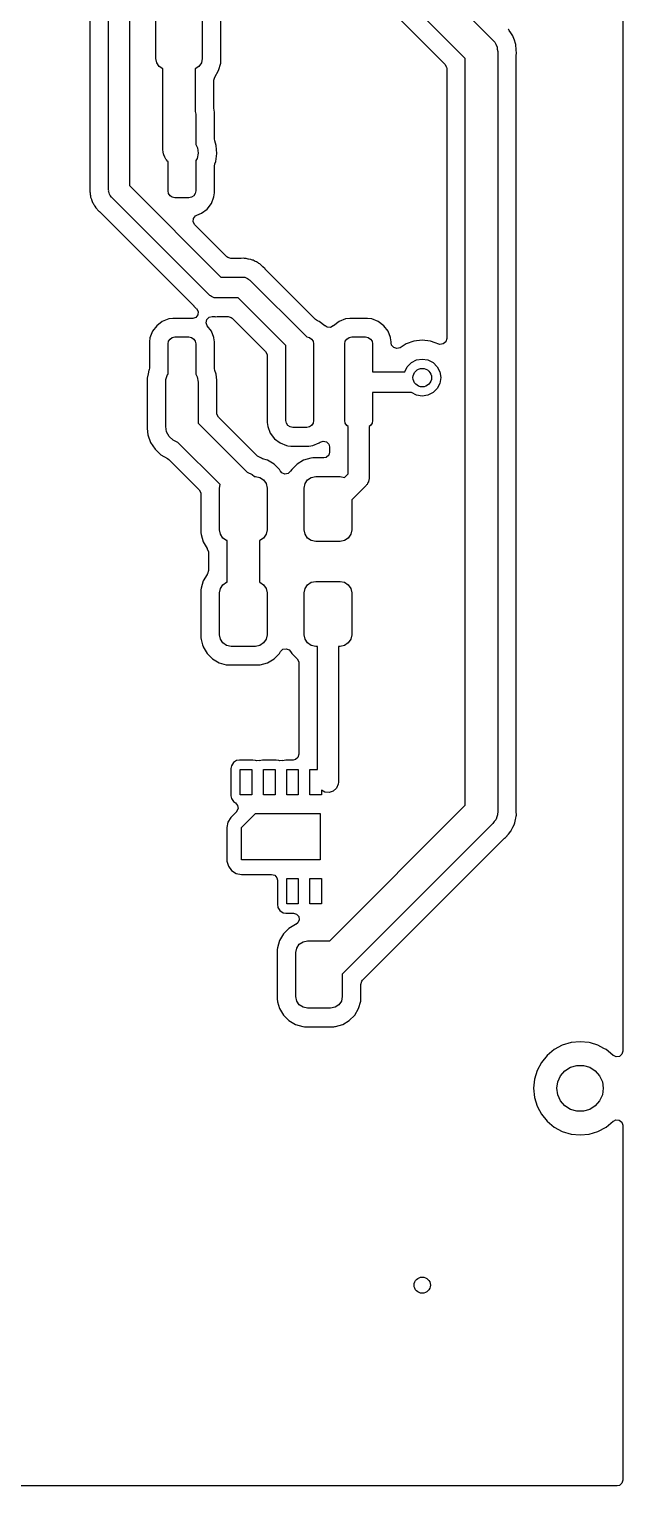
# Model space of a CAD drawing. Extents: x 0.23 to 2.97, y 0.23 to 2.17.
# Drawn here: x 2.466 to 2.97, y 0.23 to 1.466 of the extents above; entities that cross this region are included whole.
import ezdxf

# ---------------------------------------------------------------- set-up
doc = ezdxf.new("R2010")
doc.units = 0
doc.header["$MEASUREMENT"] = 0
doc.layers.add('BLACK', color=7, linetype='CONTINUOUS')

msp = doc.modelspace()

# ---------------------------------------------------------------- linework, layer by layer
at = {"layer": 'BLACK', "linetype": 'CONTINUOUS'}
for p, q in [((2.9703, 2.16533), (2.9703, 0.598656)), ((2.53371, 1.32924), (2.53371, 1.81176)), ((2.55143, 1.81543), (2.55143, 1.33291)), ((2.51794, 1.80318), (2.51794, 1.33251)), ((2.70409, 1.61229), (2.86002, 1.45636)), ((2.8365, 1.44091), (2.68863, 1.58877)), ((2.68356, 1.57155), (2.81928, 1.43583)), ((2.57391, 1.44086), (2.57391, 1.47826)), ((2.61328, 1.47826), (2.61328, 1.44086)), ((2.62905, 1.43827), (2.62905, 1.48085)), ((2.87325, 1.46551), (2.87306, 1.46574)), ((2.87343, 1.46529), (2.87325, 1.46552)), ((2.87325, 1.46552), (2.87325, 1.46551)), ((2.87361, 1.46507), (2.87343, 1.46529)), ((2.87343, 1.46529), (2.87343, 1.46529)), ((2.87389, 1.46462), (2.87361, 1.46507)), ((2.87361, 1.46507), (2.87361, 1.46507)), ((2.8752, 1.46249), (2.87389, 1.46462)), ((2.87686, 1.45997), (2.8752, 1.46249)), ((2.87699, 1.45971), (2.87686, 1.45997)), ((2.87712, 1.45945), (2.87699, 1.45971)), ((2.87699, 1.45971), (2.87699, 1.45971)), ((2.87724, 1.45919), (2.87711, 1.45945)), ((2.87711, 1.45945), (2.87712, 1.45945)), ((2.87819, 1.45632), (2.87724, 1.45919)), ((2.87724, 1.45919), (2.87724, 1.45919)), ((2.86002, 1.45636), (2.86094, 1.45527)), ((2.86094, 1.45527), (2.86115, 1.45508)), ((2.86115, 1.45508), (2.86123, 1.45493)), ((2.86123, 1.45493), (2.86149, 1.45462)), ((2.86149, 1.45462), (2.86236, 1.45284)), ((2.86236, 1.45284), (2.86331, 1.45109)), ((2.86331, 1.45109), (2.86336, 1.4508)), ((2.86336, 1.4508), (2.86348, 1.45055)), ((2.86348, 1.45055), (2.86373, 1.44857)), ((2.86373, 1.44857), (2.86406, 1.44661)), ((2.86406, 1.44661), (2.86406, 0.801433)), ((2.87922, 1.45347), (2.87819, 1.45632)), ((2.87929, 1.45319), (2.87922, 1.45347)), ((2.87922, 1.45347), (2.87922, 1.45347)), ((2.87922, 1.45347), (2.87922, 1.45347)), ((2.87935, 1.45291), (2.87929, 1.45319)), ((2.87929, 1.45319), (2.87929, 1.45319)), ((2.87941, 1.45263), (2.87935, 1.45291)), ((2.87935, 1.45291), (2.87935, 1.45291)), ((2.87952, 1.45136), (2.87941, 1.45263)), ((2.87941, 1.45263), (2.87941, 1.45263)), ((2.87941, 1.45263), (2.87941, 1.45263)), ((2.87967, 1.44962), (2.87952, 1.45136)), ((2.87982, 1.44834), (2.87967, 1.44962)), ((2.87982, 1.44801), (2.87982, 1.44834)), ((2.87983, 1.4478), (2.87982, 1.44801)), ((2.87986, 1.44747), (2.87983, 1.4478)), ((2.88001, 1.44575), (2.87986, 1.44747)), ((2.57466, 1.43709), (2.57391, 1.44086)), ((2.5768, 1.4339), (2.57466, 1.43709)), ((2.57982, 1.43188), (2.5768, 1.4339)), ((2.6104, 1.4339), (2.60738, 1.43188)), ((2.61253, 1.43709), (2.6104, 1.4339)), ((2.61328, 1.44086), (2.61253, 1.43709)), ((2.62713, 1.43061), (2.62894, 1.43682)), ((2.62894, 1.43682), (2.62904, 1.43808)), ((2.62904, 1.43808), (2.62905, 1.43827)), ((2.81928, 1.43583), (2.82062, 1.43338)), ((2.8365, 0.807141), (2.8365, 1.44091)), ((2.87982, 1.4441), (2.87988, 1.44482)), ((2.87982, 0.801863), (2.87982, 1.4441)), ((2.87988, 1.44482), (2.87993, 1.44518)), ((2.87993, 1.44518), (2.88001, 1.44575)), ((2.57982, 1.3634), (2.57982, 1.43188)), ((2.60738, 1.43188), (2.60738, 1.39566)), ((2.62315, 1.42251), (2.62384, 1.42503)), ((2.62315, 1.39893), (2.62315, 1.42251)), ((2.62384, 1.42504), (2.62713, 1.43061)), ((2.62384, 1.42503), (2.62384, 1.42504)), ((2.62384, 1.42504), (2.62384, 1.42504)), ((2.82062, 1.43338), (2.82073, 1.43232)), ((2.82073, 1.43232), (2.82073, 1.20311)), ((2.62316, 1.39864), (2.62315, 1.39893)), ((2.62358, 1.39518), (2.62316, 1.39864)), ((2.60738, 1.39566), (2.60781, 1.39348)), ((2.60781, 1.39348), (2.60781, 1.36779)), ((2.62358, 1.37251), (2.62358, 1.39518)), ((2.62358, 1.39518), (2.62358, 1.39518)), ((2.62383, 1.37095), (2.62358, 1.37251)), ((2.58015, 1.36144), (2.57982, 1.3634)), ((2.58039, 1.35947), (2.58015, 1.36144)), ((2.60781, 1.36779), (2.60921, 1.36493)), ((2.60977, 1.36043), (2.60884, 1.35599)), ((2.60921, 1.36493), (2.60977, 1.36043)), ((2.62513, 1.36702), (2.62383, 1.37095)), ((2.62473, 1.3533), (2.62574, 1.36013)), ((2.62574, 1.36013), (2.62513, 1.36702)), ((2.62513, 1.36702), (2.62513, 1.36702)), ((2.62513, 1.36702), (2.62513, 1.36702)), ((2.58052, 1.35921), (2.58039, 1.35947)), ((2.58057, 1.35893), (2.58052, 1.35921)), ((2.58151, 1.35718), (2.58057, 1.35893)), ((2.58238, 1.35539), (2.58151, 1.35718)), ((2.58264, 1.35509), (2.58238, 1.35539)), ((2.58272, 1.35494), (2.58264, 1.35509)), ((2.58293, 1.35474), (2.58272, 1.35494)), ((2.58385, 1.35366), (2.58293, 1.35474)), ((2.58419, 1.35332), (2.58385, 1.35366)), ((2.58419, 1.32852), (2.58419, 1.35332)), ((2.60884, 1.35599), (2.60781, 1.35427)), ((2.60781, 1.35427), (2.60781, 1.32852)), ((2.62358, 1.34944), (2.62393, 1.35127)), ((2.62358, 1.32682), (2.62358, 1.34944)), ((2.62393, 1.35127), (2.62473, 1.3533)), ((2.51788, 1.33189), (2.51786, 1.33158)), ((2.51786, 1.33158), (2.51794, 1.32885)), ((2.51794, 1.33251), (2.51787, 1.33189)), ((2.51787, 1.33189), (2.51788, 1.33189)), ((2.51794, 1.32885), (2.51794, 1.32769)), ((2.51794, 1.32769), (2.51797, 1.32742)), ((2.51797, 1.32742), (2.51799, 1.32719)), ((2.51799, 1.32719), (2.51805, 1.32536)), ((2.51805, 1.32536), (2.51805, 1.32536)), ((2.51805, 1.32536), (2.51827, 1.32461)), ((2.51827, 1.32461), (2.51843, 1.32384)), ((2.51843, 1.32384), (2.51852, 1.32307)), ((2.51852, 1.32307), (2.51853, 1.32307)), ((2.51853, 1.32307), (2.5192, 1.32136)), ((2.53385, 1.32855), (2.53371, 1.32924)), ((2.53382, 1.32785), (2.53385, 1.32855)), ((2.53423, 1.32677), (2.53382, 1.32785)), ((2.53447, 1.32564), (2.53423, 1.32677)), ((2.53489, 1.32507), (2.53447, 1.32564)), ((2.53514, 1.32442), (2.53489, 1.32507)), ((2.5363, 1.32298), (2.53514, 1.32442)), ((2.61909, 1.24019), (2.5363, 1.32298)), ((2.55143, 1.33291), (2.62902, 1.25531)), ((2.58464, 1.32626), (2.58419, 1.32852)), ((2.58592, 1.32434), (2.58464, 1.32626)), ((2.58783, 1.32306), (2.58592, 1.32434)), ((2.59009, 1.32261), (2.58783, 1.32306)), ((2.60191, 1.32261), (2.59009, 1.32261)), ((2.60417, 1.32306), (2.60191, 1.32261)), ((2.60608, 1.32434), (2.60417, 1.32306)), ((2.60736, 1.32626), (2.60608, 1.32434)), ((2.60781, 1.32852), (2.60736, 1.32626)), ((2.62097, 1.3178), (2.62316, 1.32334)), ((2.62316, 1.32334), (2.62358, 1.32682)), ((2.5192, 1.32136), (2.51928, 1.32114)), ((2.51928, 1.32114), (2.51979, 1.31938)), ((2.51979, 1.31938), (2.51979, 1.31938)), ((2.51979, 1.31938), (2.52019, 1.31871)), ((2.52019, 1.31871), (2.52053, 1.31801)), ((2.52053, 1.31801), (2.52082, 1.31728)), ((2.52082, 1.31728), (2.52082, 1.31728)), ((2.52082, 1.31728), (2.52082, 1.31728)), ((2.52082, 1.31728), (2.52138, 1.31651)), ((2.52138, 1.31651), (2.52189, 1.3158)), ((2.52189, 1.3158), (2.52202, 1.3156)), ((2.52202, 1.3156), (2.52295, 1.31403)), ((2.52295, 1.31403), (2.52351, 1.31347)), ((2.52351, 1.31347), (2.52401, 1.31288)), ((2.52401, 1.31288), (2.52447, 1.31225)), ((2.52447, 1.31225), (2.52588, 1.31108)), ((2.52588, 1.31108), (2.52606, 1.31092)), ((2.52606, 1.31092), (2.58618, 1.2508)), ((2.61263, 1.30945), (2.61737, 1.31305)), ((2.61737, 1.31305), (2.62097, 1.3178)), ((2.60556, 1.30219), (2.60576, 1.30498)), ((2.6069, 1.29973), (2.60556, 1.30219)), ((2.60576, 1.30498), (2.60743, 1.30721)), ((2.6341, 1.27254), (2.6069, 1.29973)), ((2.60743, 1.30721), (2.60859, 1.30786)), ((2.60859, 1.30786), (2.61263, 1.30945)), ((2.63492, 1.27187), (2.6341, 1.27254)), ((2.63761, 1.27108), (2.63492, 1.27187)), ((2.64615, 1.27108), (2.63761, 1.27108)), ((2.64639, 1.27109), (2.64615, 1.27108)), ((2.64821, 1.27127), (2.64639, 1.27109)), ((2.64899, 1.27114), (2.64821, 1.27127)), ((2.64821, 1.27127), (2.64821, 1.27127)), ((2.64976, 1.27108), (2.64899, 1.27114)), ((2.65054, 1.27108), (2.64976, 1.27108)), ((2.65232, 1.27063), (2.65054, 1.27108)), ((2.65054, 1.27108), (2.65054, 1.27108)), ((2.65255, 1.27058), (2.65232, 1.27063)), ((2.65436, 1.27029), (2.65255, 1.27058)), ((2.65508, 1.26998), (2.65436, 1.27029)), ((2.65436, 1.27029), (2.65436, 1.27029)), ((2.65581, 1.26973), (2.65508, 1.26998)), ((2.65657, 1.26954), (2.65581, 1.26973)), ((2.65818, 1.26865), (2.65657, 1.26954)), ((2.65657, 1.26954), (2.65657, 1.26954)), ((2.65839, 1.26855), (2.65818, 1.26865)), ((2.65919, 1.2682), (2.65839, 1.26855)), ((2.66007, 1.26782), (2.65919, 1.2682)), ((2.66069, 1.26734), (2.66007, 1.26782)), ((2.66007, 1.26782), (2.66007, 1.26782)), ((2.66134, 1.26692), (2.66069, 1.26734)), ((2.66202, 1.26654), (2.66134, 1.26692)), ((2.66336, 1.26528), (2.66202, 1.26654)), ((2.66202, 1.26654), (2.66202, 1.26654)), ((2.66354, 1.26513), (2.66336, 1.26528)), ((2.66375, 1.26497), (2.66354, 1.26513)), ((2.66457, 1.26414), (2.66375, 1.26497)), ((2.66375, 1.26497), (2.66375, 1.26497)), ((2.66656, 1.26228), (2.66457, 1.26414)), ((2.66676, 1.26204), (2.66656, 1.26228)), ((2.66677, 1.26205), (2.66676, 1.26204)), ((2.66716, 1.26156), (2.66677, 1.26205)), ((2.70929, 1.21943), (2.66716, 1.26156)), ((2.58618, 1.2508), (2.60563, 1.23135)), ((2.62902, 1.25531), (2.64743, 1.25531)), ((2.64743, 1.25531), (2.64927, 1.25512)), ((2.64927, 1.25512), (2.64992, 1.25484)), ((2.64992, 1.25484), (2.65061, 1.25473)), ((2.65061, 1.25473), (2.65158, 1.25409)), ((2.65158, 1.25409), (2.65264, 1.25362)), ((2.65264, 1.25362), (2.65311, 1.2531)), ((2.65311, 1.2531), (2.6537, 1.25272)), ((2.6537, 1.25272), (2.70192, 1.2045)), ((2.61967, 1.23981), (2.61909, 1.24019)), ((2.62014, 1.23929), (2.61967, 1.23981)), ((2.6212, 1.23882), (2.62014, 1.23929)), ((2.62218, 1.23819), (2.6212, 1.23882)), ((2.62287, 1.23808), (2.62218, 1.23819)), ((2.62351, 1.23779), (2.62287, 1.23808)), ((2.62535, 1.2376), (2.62351, 1.23779)), ((2.64376, 1.2376), (2.62535, 1.2376)), ((2.68419, 1.19717), (2.64376, 1.2376)), ((2.60563, 1.23135), (2.60602, 1.23087)), ((2.60602, 1.23087), (2.60603, 1.23088)), ((2.60603, 1.23088), (2.60622, 1.23063)), ((2.60622, 1.23063), (2.60821, 1.22877)), ((2.60821, 1.22877), (2.60835, 1.22863)), ((2.60835, 1.22863), (2.60969, 1.22617)), ((2.60969, 1.22617), (2.60949, 1.22338)), ((2.57463, 1.21407), (2.57103, 1.20932)), ((2.57937, 1.21767), (2.57463, 1.21407)), ((2.58491, 1.21985), (2.57937, 1.21767)), ((2.57937, 1.21767), (2.57937, 1.21767)), ((2.5884, 1.22027), (2.58491, 1.21985)), ((2.6036, 1.22027), (2.5884, 1.22027)), ((2.5884, 1.22027), (2.5884, 1.22027)), ((2.60426, 1.22019), (2.6036, 1.22027)), ((2.6036, 1.22027), (2.6036, 1.22027)), ((2.6052, 1.22017), (2.60426, 1.22019)), ((2.60782, 1.22115), (2.6052, 1.22017)), ((2.60949, 1.22338), (2.60782, 1.22115)), ((2.61648, 1.21655), (2.61706, 1.21928)), ((2.61747, 1.21394), (2.61648, 1.21655)), ((2.61706, 1.21928), (2.61902, 1.22127)), ((2.62097, 1.20932), (2.61747, 1.21394)), ((2.61902, 1.22127), (2.62175, 1.22188)), ((2.62175, 1.22188), (2.62205, 1.22185)), ((2.62205, 1.22185), (2.62224, 1.22183)), ((2.62224, 1.22183), (2.62224, 1.22183)), ((2.62224, 1.22183), (2.62302, 1.22183)), ((2.62302, 1.22183), (2.6238, 1.22177)), ((2.6238, 1.22177), (2.62457, 1.22165)), ((2.62457, 1.22165), (2.62589, 1.22177)), ((2.62589, 1.22177), (2.6264, 1.22182)), ((2.6264, 1.22182), (2.62663, 1.22183)), ((2.62663, 1.22183), (2.63518, 1.22183)), ((2.63518, 1.22183), (2.63786, 1.22104)), ((2.63786, 1.22104), (2.63869, 1.22038)), ((2.63869, 1.22038), (2.66697, 1.1921)), ((2.71098, 1.21832), (2.70929, 1.21943)), ((2.71263, 1.21767), (2.71098, 1.21832)), ((2.71737, 1.21407), (2.71263, 1.21767)), ((2.71263, 1.21767), (2.71263, 1.21767)), ((2.71749, 1.21395), (2.71737, 1.21407)), ((2.71927, 1.21281), (2.71749, 1.21395)), ((2.72205, 1.21261), (2.71927, 1.21281)), ((2.72435, 1.21387), (2.72205, 1.21261)), ((2.72437, 1.21388), (2.72435, 1.21386)), ((2.72435, 1.21386), (2.72435, 1.21387)), ((2.72451, 1.21395), (2.72437, 1.21388)), ((2.72463, 1.21407), (2.72451, 1.21395)), ((2.72937, 1.21767), (2.72463, 1.21407)), ((2.73491, 1.21985), (2.72937, 1.21767)), ((2.72937, 1.21767), (2.72937, 1.21767)), ((2.7384, 1.22027), (2.73491, 1.21985)), ((2.7536, 1.22027), (2.7384, 1.22027)), ((2.7384, 1.22027), (2.7384, 1.22027)), ((2.75709, 1.21985), (2.7536, 1.22027)), ((2.7536, 1.22027), (2.7536, 1.22027)), ((2.76263, 1.21767), (2.75709, 1.21985)), ((2.75709, 1.21985), (2.75709, 1.21985)), ((2.76737, 1.21407), (2.76263, 1.21767)), ((2.76263, 1.21767), (2.76263, 1.21767)), ((2.77097, 1.20932), (2.76737, 1.21407)), ((2.56884, 1.20378), (2.56842, 1.2003)), ((2.56842, 1.2003), (2.56842, 1.1782)), ((2.57103, 1.20932), (2.56884, 1.20378)), ((2.57103, 1.20932), (2.57103, 1.20932)), ((2.58419, 1.1986), (2.58464, 1.20086)), ((2.58464, 1.20086), (2.58592, 1.20277)), ((2.58592, 1.20277), (2.58783, 1.20405)), ((2.58783, 1.20405), (2.59009, 1.2045)), ((2.59009, 1.2045), (2.60191, 1.2045)), ((2.60191, 1.2045), (2.60417, 1.20405)), ((2.60417, 1.20405), (2.60608, 1.20277)), ((2.60608, 1.20277), (2.60736, 1.20086)), ((2.60736, 1.20086), (2.60781, 1.1986)), ((2.62309, 1.20396), (2.62097, 1.20932)), ((2.62097, 1.20932), (2.62097, 1.20932)), ((2.62316, 1.20378), (2.62309, 1.20396)), ((2.62358, 1.2003), (2.62316, 1.20378)), ((2.62358, 1.17761), (2.62358, 1.2003)), ((2.62358, 1.2003), (2.62358, 1.2003)), ((2.70192, 1.2045), (2.70417, 1.20405)), ((2.70417, 1.20405), (2.70608, 1.20277)), ((2.70608, 1.20277), (2.70736, 1.20086)), ((2.70736, 1.20086), (2.70781, 1.1986)), ((2.73419, 1.1986), (2.73464, 1.20086)), ((2.73464, 1.20086), (2.73592, 1.20277)), ((2.73592, 1.20277), (2.73783, 1.20405)), ((2.73783, 1.20405), (2.74009, 1.2045)), ((2.74009, 1.2045), (2.75191, 1.2045)), ((2.75191, 1.2045), (2.75417, 1.20405)), ((2.75417, 1.20405), (2.75608, 1.20277)), ((2.75608, 1.20277), (2.75736, 1.20086)), ((2.75736, 1.20086), (2.75781, 1.1986)), ((2.77309, 1.20396), (2.77097, 1.20932)), ((2.77097, 1.20932), (2.77097, 1.20932)), ((2.77316, 1.20378), (2.77309, 1.20396)), ((2.77358, 1.2003), (2.77316, 1.20378)), ((2.77358, 1.19959), (2.77358, 1.2003)), ((2.77358, 1.2003), (2.77358, 1.2003)), ((2.77401, 1.19758), (2.77358, 1.19959)), ((2.79294, 1.20092), (2.78624, 1.19857)), ((2.8, 1.20172), (2.79294, 1.20092)), ((2.79294, 1.20092), (2.79294, 1.20092)), ((2.79294, 1.20092), (2.79294, 1.20092)), ((2.80706, 1.20092), (2.8, 1.20172)), ((2.811, 1.19954), (2.80706, 1.20092)), ((2.81402, 1.19848), (2.811, 1.19954)), ((2.81994, 1.20043), (2.81783, 1.1986)), ((2.82073, 1.20311), (2.81994, 1.20043)), ((2.58419, 1.17307), (2.58419, 1.1986)), ((2.60781, 1.1986), (2.60781, 1.17285)), ((2.66697, 1.1921), (2.66831, 1.18964)), ((2.66831, 1.18964), (2.66842, 1.18859)), ((2.66842, 1.18859), (2.66842, 1.13194)), ((2.68419, 1.13364), (2.68419, 1.19717)), ((2.70781, 1.1986), (2.70781, 1.13364)), ((2.73419, 1.13364), (2.73419, 1.1986)), ((2.75781, 1.1986), (2.75781, 1.17498)), ((2.77582, 1.19545), (2.77401, 1.19758)), ((2.77849, 1.19463), (2.77582, 1.19545)), ((2.78118, 1.19539), (2.77849, 1.19463)), ((2.78624, 1.19857), (2.78118, 1.19539)), ((2.78624, 1.19857), (2.78624, 1.19857)), ((2.81404, 1.19852), (2.81402, 1.19848)), ((2.81506, 1.1982), (2.81404, 1.19852)), ((2.81783, 1.1986), (2.81506, 1.1982)), ((2.56805, 1.17629), (2.56733, 1.17327)), ((2.56812, 1.1765), (2.56805, 1.17629)), ((2.56805, 1.17629), (2.56805, 1.17629)), ((2.56805, 1.17629), (2.56805, 1.17629)), ((2.56842, 1.1782), (2.56812, 1.1765)), ((2.62388, 1.17591), (2.62358, 1.17761)), ((2.62495, 1.17298), (2.62388, 1.17591)), ((2.75781, 1.17498), (2.78508, 1.17498)), ((2.78508, 1.17498), (2.78726, 1.17926)), ((2.78726, 1.17926), (2.79074, 1.18274)), ((2.79074, 1.18274), (2.79513, 1.18498)), ((2.79513, 1.18498), (2.8, 1.18575)), ((2.8, 1.18575), (2.80487, 1.18498)), ((2.80487, 1.18498), (2.80926, 1.18274)), ((2.80926, 1.18274), (2.81274, 1.17926)), ((2.81274, 1.17926), (2.81498, 1.17487)), ((2.81498, 1.17487), (2.81575, 1.17)), ((2.56733, 1.17327), (2.56645, 1.16957)), ((2.56645, 1.16957), (2.56645, 1.12673)), ((2.58222, 1.16612), (2.58241, 1.16839)), ((2.58222, 1.12845), (2.58222, 1.16612)), ((2.58241, 1.16839), (2.58388, 1.17268)), ((2.58388, 1.17268), (2.58419, 1.17307)), ((2.60781, 1.17285), (2.60903, 1.17059)), ((2.60903, 1.17059), (2.60978, 1.16612)), ((2.60978, 1.16612), (2.60978, 1.1314)), ((2.62555, 1.16784), (2.62495, 1.17298)), ((2.62555, 1.13999), (2.62555, 1.16784)), ((2.81498, 1.16513), (2.81274, 1.16074)), ((2.81575, 1.17), (2.81498, 1.16513)), ((2.79074, 1.15726), (2.75781, 1.15726)), ((2.75781, 1.15726), (2.75781, 1.13364)), ((2.79513, 1.15502), (2.79074, 1.15726)), ((2.79074, 1.15726), (2.79074, 1.15726)), ((2.8, 1.15425), (2.79513, 1.15502)), ((2.80487, 1.15502), (2.8, 1.15425)), ((2.80926, 1.15726), (2.80487, 1.15502)), ((2.81274, 1.16074), (2.80926, 1.15726)), ((2.62566, 1.13894), (2.62555, 1.13999)), ((2.627, 1.13648), (2.62566, 1.13894)), ((2.56645, 1.12673), (2.56705, 1.12159)), ((2.58297, 1.12398), (2.58222, 1.12845)), ((2.60978, 1.1314), (2.65145, 1.08974)), ((2.65923, 1.10425), (2.627, 1.13648)), ((2.66842, 1.13194), (2.66884, 1.12846)), ((2.66884, 1.12846), (2.67103, 1.12292)), ((2.68464, 1.13138), (2.68419, 1.13364)), ((2.68592, 1.12946), (2.68464, 1.13138)), ((2.68783, 1.12818), (2.68592, 1.12946)), ((2.69009, 1.12773), (2.68783, 1.12818)), ((2.70191, 1.12773), (2.69009, 1.12773)), ((2.70417, 1.12818), (2.70191, 1.12773)), ((2.70608, 1.12946), (2.70417, 1.12818)), ((2.70736, 1.13138), (2.70608, 1.12946)), ((2.70781, 1.13364), (2.70736, 1.13138)), ((2.73464, 1.13138), (2.73419, 1.13364)), ((2.73592, 1.12946), (2.73464, 1.13138)), ((2.73714, 1.12864), (2.73592, 1.12946)), ((2.73714, 1.0883), (2.73714, 1.12864)), ((2.75608, 1.12946), (2.75486, 1.12864)), ((2.75486, 1.12864), (2.75486, 1.08463)), ((2.75736, 1.13138), (2.75608, 1.12946)), ((2.75781, 1.13364), (2.75736, 1.13138)), ((2.56705, 1.12159), (2.56705, 1.12159)), ((2.56705, 1.12159), (2.56942, 1.1151)), ((2.56942, 1.1151), (2.56942, 1.1151)), ((2.56942, 1.1151), (2.56942, 1.1151)), ((2.56942, 1.1151), (2.57321, 1.10933)), ((2.58513, 1.11999), (2.58297, 1.12398)), ((2.58846, 1.11692), (2.58513, 1.11999)), ((2.59262, 1.11509), (2.58846, 1.11692)), ((2.59263, 1.11509), (2.59262, 1.11509)), ((2.62849, 1.07924), (2.59263, 1.11509)), ((2.67103, 1.12292), (2.67103, 1.12292)), ((2.67103, 1.12292), (2.67463, 1.11817)), ((2.67463, 1.11817), (2.67937, 1.11457)), ((2.67937, 1.11457), (2.67937, 1.11457)), ((2.67937, 1.11457), (2.68491, 1.11238)), ((2.70709, 1.11238), (2.71263, 1.11457)), ((2.71263, 1.11457), (2.71342, 1.11517)), ((2.71342, 1.11517), (2.71603, 1.11616)), ((2.71603, 1.11616), (2.71876, 1.11558)), ((2.71876, 1.11558), (2.72075, 1.11362)), ((2.72075, 1.11362), (2.72137, 1.11121)), ((2.57321, 1.10933), (2.57321, 1.10933)), ((2.57321, 1.10933), (2.57321, 1.10933)), ((2.57321, 1.10933), (2.57824, 1.10459)), ((2.57824, 1.10459), (2.58381, 1.10137)), ((2.58381, 1.10137), (2.58484, 1.10058)), ((2.58484, 1.10058), (2.61068, 1.07475)), ((2.66026, 1.10346), (2.65923, 1.10425)), ((2.66341, 1.10164), (2.66026, 1.10346)), ((2.66451, 1.10117), (2.66341, 1.10164)), ((2.66866, 1.09997), (2.66451, 1.10117)), ((2.68491, 1.11238), (2.68491, 1.11238)), ((2.68491, 1.11238), (2.68602, 1.11225)), ((2.68602, 1.11225), (2.6884, 1.11196)), ((2.6884, 1.11196), (2.6884, 1.11196)), ((2.6884, 1.11196), (2.7036, 1.11196)), ((2.70555, 1.10177), (2.69934, 1.09997)), ((2.7036, 1.11196), (2.70709, 1.11238)), ((2.7036, 1.11196), (2.7036, 1.11196)), ((2.707, 1.10189), (2.70555, 1.10177)), ((2.70555, 1.10177), (2.70555, 1.10177)), ((2.71641, 1.10189), (2.707, 1.10189)), ((2.71847, 1.10233), (2.71641, 1.10189)), ((2.72059, 1.10416), (2.71847, 1.10233)), ((2.72137, 1.10685), (2.72059, 1.10416)), ((2.72137, 1.11121), (2.72137, 1.10685)), ((2.65145, 1.08974), (2.65146, 1.08974)), ((2.65146, 1.08974), (2.65561, 1.08791)), ((2.65561, 1.08791), (2.65756, 1.08612)), ((2.67423, 1.09667), (2.66866, 1.09997)), ((2.66866, 1.09997), (2.66866, 1.09997)), ((2.67881, 1.0921), (2.67423, 1.09667)), ((2.67423, 1.09667), (2.67423, 1.09667)), ((2.67951, 1.0909), (2.67881, 1.0921)), ((2.67881, 1.0921), (2.67881, 1.0921)), ((2.67881, 1.0921), (2.67881, 1.0921)), ((2.67973, 1.09053), (2.67951, 1.0909)), ((2.68089, 1.08919), (2.67973, 1.09053)), ((2.68348, 1.08813), (2.68089, 1.08919)), ((2.68623, 1.08863), (2.68348, 1.08813)), ((2.68827, 1.09053), (2.68623, 1.08863)), ((2.68919, 1.0921), (2.68827, 1.09053)), ((2.69377, 1.09667), (2.68919, 1.0921)), ((2.68919, 1.0921), (2.68919, 1.0921)), ((2.69934, 1.09997), (2.69377, 1.09667)), ((2.69377, 1.09667), (2.69377, 1.09667)), ((2.73413, 1.0853), (2.73714, 1.0883)), ((2.6279, 1.07628), (2.62849, 1.07924)), ((2.6279, 1.04084), (2.6279, 1.07628)), ((2.65756, 1.08612), (2.65841, 1.08612)), ((2.65841, 1.08612), (2.66218, 1.08537)), ((2.66218, 1.08537), (2.66537, 1.08324)), ((2.66537, 1.08324), (2.6675, 1.08004)), ((2.6675, 1.08004), (2.66825, 1.07628)), ((2.66825, 1.07628), (2.66825, 1.04084)), ((2.69975, 1.07628), (2.7005, 1.08004)), ((2.69975, 1.04084), (2.69975, 1.07628)), ((2.7005, 1.08004), (2.70263, 1.08324)), ((2.70263, 1.08324), (2.70582, 1.08537)), ((2.70582, 1.08537), (2.70959, 1.08612)), ((2.70959, 1.08612), (2.73026, 1.08612)), ((2.73026, 1.08612), (2.73403, 1.08537)), ((2.73403, 1.08537), (2.73413, 1.0853)), ((2.75226, 1.07837), (2.7401, 1.06621)), ((2.75265, 1.07896), (2.75226, 1.07837)), ((2.75317, 1.07943), (2.75265, 1.07896)), ((2.75364, 1.08049), (2.75317, 1.07943)), ((2.75427, 1.08146), (2.75364, 1.08049)), ((2.75438, 1.08215), (2.75427, 1.08146)), ((2.75466, 1.08279), (2.75438, 1.08215)), ((2.75486, 1.08463), (2.75466, 1.08279)), ((2.61068, 1.07475), (2.61202, 1.07229)), ((2.61202, 1.07229), (2.61213, 1.07124)), ((2.61213, 1.07124), (2.61213, 1.03826)), ((2.7401, 1.06621), (2.7401, 1.04084)), ((2.61213, 1.03826), (2.61224, 1.0368)), ((2.62865, 1.03708), (2.6279, 1.04084)), ((2.66825, 1.04084), (2.6675, 1.03708)), ((2.7005, 1.03708), (2.69975, 1.04084)), ((2.7401, 1.04084), (2.73935, 1.03708)), ((2.61224, 1.0368), (2.61224, 1.0368)), ((2.61224, 1.0368), (2.61405, 1.03059)), ((2.61405, 1.03059), (2.61734, 1.02502)), ((2.63078, 1.03388), (2.62865, 1.03708)), ((2.63397, 1.03175), (2.63078, 1.03388)), ((2.6343, 1.03169), (2.63397, 1.03175)), ((2.6343, 0.996433), (2.6343, 1.03169)), ((2.66218, 1.03175), (2.66185, 1.03169)), ((2.66185, 1.03169), (2.66185, 0.996433)), ((2.66537, 1.03388), (2.66218, 1.03175)), ((2.6675, 1.03708), (2.66537, 1.03388)), ((2.70263, 1.03388), (2.7005, 1.03708)), ((2.70582, 1.03175), (2.70263, 1.03388)), ((2.70959, 1.031), (2.70582, 1.03175)), ((2.73026, 1.031), (2.70959, 1.031)), ((2.73403, 1.03175), (2.73026, 1.031)), ((2.73722, 1.03388), (2.73403, 1.03175)), ((2.73935, 1.03708), (2.73722, 1.03388)), ((2.61734, 1.02502), (2.61749, 1.02484)), ((2.61749, 1.02484), (2.61851, 1.02223)), ((2.61851, 1.02223), (2.61853, 1.0218)), ((2.61853, 1.0218), (2.61853, 1.00632)), ((2.61734, 1.0031), (2.61405, 0.997528)), ((2.61749, 1.00328), (2.61734, 1.0031)), ((2.61774, 1.00364), (2.61749, 1.00328)), ((2.61853, 1.00632), (2.61774, 1.00364)), ((2.61224, 0.991314), (2.61213, 0.989862)), ((2.61213, 0.989862), (2.61213, 0.949256)), ((2.61405, 0.997528), (2.61224, 0.991314)), ((2.61224, 0.991314), (2.61224, 0.991314)), ((2.6279, 0.987276), (2.62865, 0.991042)), ((2.62865, 0.991042), (2.63078, 0.994235)), ((2.63078, 0.994235), (2.63397, 0.996369)), ((2.63397, 0.996369), (2.6343, 0.996433)), ((2.66185, 0.996433), (2.66218, 0.996369)), ((2.66218, 0.996369), (2.66537, 0.994235)), ((2.66537, 0.994235), (2.6675, 0.991042)), ((2.6675, 0.991042), (2.66825, 0.987276)), ((2.69975, 0.987276), (2.7005, 0.991042)), ((2.7005, 0.991042), (2.70263, 0.994235)), ((2.70263, 0.994235), (2.70582, 0.996369)), ((2.70582, 0.996369), (2.70959, 0.997118)), ((2.70959, 0.997118), (2.73026, 0.997118)), ((2.73026, 0.997118), (2.73403, 0.996369)), ((2.73403, 0.996369), (2.73722, 0.994235)), ((2.73722, 0.994235), (2.73935, 0.991042)), ((2.73935, 0.991042), (2.7401, 0.987276)), ((2.6279, 0.951843), (2.6279, 0.987276)), ((2.66825, 0.987276), (2.66825, 0.951843)), ((2.69975, 0.951843), (2.69975, 0.987276)), ((2.7401, 0.987276), (2.7401, 0.951843)), ((2.62865, 0.948076), (2.6279, 0.951843)), ((2.66825, 0.951843), (2.6675, 0.948076)), ((2.7005, 0.948076), (2.69975, 0.951843)), ((2.7401, 0.951843), (2.73935, 0.948076)), ((2.61213, 0.949256), (2.61224, 0.947804)), ((2.61224, 0.947804), (2.61224, 0.947804)), ((2.61224, 0.947804), (2.61357, 0.943258)), ((2.61357, 0.943258), (2.61393, 0.94199)), ((2.61393, 0.94199), (2.61405, 0.941591)), ((2.61405, 0.941591), (2.61734, 0.936021)), ((2.63078, 0.944883), (2.62865, 0.948076)), ((2.63397, 0.942749), (2.63078, 0.944883)), ((2.63774, 0.942), (2.63397, 0.942749)), ((2.65841, 0.942), (2.63774, 0.942)), ((2.66218, 0.942749), (2.65841, 0.942)), ((2.66537, 0.944883), (2.66218, 0.942749)), ((2.6675, 0.948076), (2.66537, 0.944883)), ((2.67973, 0.937583), (2.68177, 0.939491)), ((2.68177, 0.939491), (2.68452, 0.939991)), ((2.68452, 0.939991), (2.68711, 0.938925)), ((2.70263, 0.944883), (2.7005, 0.948076)), ((2.70582, 0.942749), (2.70263, 0.944883)), ((2.70959, 0.942), (2.70582, 0.942749)), ((2.71107, 0.942), (2.70959, 0.942)), ((2.71107, 0.837646), (2.71107, 0.942)), ((2.73026, 0.942), (2.72878, 0.942)), ((2.72878, 0.942), (2.72878, 0.826819)), ((2.73403, 0.942749), (2.73026, 0.942)), ((2.73722, 0.944883), (2.73403, 0.942749)), ((2.73935, 0.948076), (2.73722, 0.944883)), ((2.61734, 0.936021), (2.61734, 0.936021)), ((2.61734, 0.936021), (2.62192, 0.931446)), ((2.62192, 0.931446), (2.62192, 0.931446)), ((2.62192, 0.931446), (2.62749, 0.928152)), ((2.62749, 0.928152), (2.62749, 0.928152)), ((2.62749, 0.928152), (2.62749, 0.928152)), ((2.62749, 0.928152), (2.6337, 0.926347)), ((2.66245, 0.926347), (2.66866, 0.928152)), ((2.66866, 0.928152), (2.67423, 0.931446)), ((2.67423, 0.931446), (2.67881, 0.936021)), ((2.67881, 0.936021), (2.67973, 0.937583)), ((2.68711, 0.938925), (2.68827, 0.937583)), ((2.68827, 0.937583), (2.68919, 0.936021)), ((2.68919, 0.936021), (2.68919, 0.936021)), ((2.68919, 0.936021), (2.68919, 0.936021)), ((2.68919, 0.936021), (2.69385, 0.931368)), ((2.69385, 0.931368), (2.69519, 0.928915)), ((2.69519, 0.928915), (2.6953, 0.927861)), ((2.6953, 0.927861), (2.6953, 0.8505)), ((2.6337, 0.926347), (2.63399, 0.926324)), ((2.63399, 0.926324), (2.63515, 0.926232)), ((2.63515, 0.926232), (2.63515, 0.926232)), ((2.63515, 0.926232), (2.661, 0.926232)), ((2.661, 0.926232), (2.66196, 0.926308)), ((2.66196, 0.926308), (2.66245, 0.926347)), ((2.63812, 0.840726), (2.63766, 0.838423)), ((2.63986, 0.843337), (2.63812, 0.840726)), ((2.63812, 0.840726), (2.63812, 0.840726)), ((2.64247, 0.845081), (2.63986, 0.843337)), ((2.64477, 0.845539), (2.64247, 0.845081)), ((2.64247, 0.845081), (2.64247, 0.845081)), ((2.65617, 0.845539), (2.64477, 0.845539)), ((2.64477, 0.845539), (2.64477, 0.845539)), ((2.65855, 0.845067), (2.65617, 0.845539)), ((2.65617, 0.845539), (2.65617, 0.845539)), ((2.65943, 0.844806), (2.65855, 0.845067)), ((2.66167, 0.845046), (2.65943, 0.844806)), ((2.66168, 0.844986), (2.66167, 0.845046)), ((2.66446, 0.845539), (2.66168, 0.844986)), ((2.67586, 0.845539), (2.66446, 0.845539)), ((2.66446, 0.845539), (2.66446, 0.845539)), ((2.67823, 0.845067), (2.67586, 0.845539)), ((2.67586, 0.845539), (2.67586, 0.845539)), ((2.67912, 0.844806), (2.67823, 0.845067)), ((2.68135, 0.845046), (2.67912, 0.844806)), ((2.68136, 0.844986), (2.68135, 0.845046)), ((2.68414, 0.845539), (2.68136, 0.844986)), ((2.69034, 0.845539), (2.68414, 0.845539)), ((2.6924, 0.845988), (2.69034, 0.845539)), ((2.69451, 0.847818), (2.6924, 0.845988)), ((2.6953, 0.8505), (2.69451, 0.847818)), ((2.63766, 0.838423), (2.63766, 0.838423)), ((2.63766, 0.838423), (2.63766, 0.815215)), ((2.64555, 0.815992), (2.64555, 0.837646)), ((2.64555, 0.837646), (2.65539, 0.837646)), ((2.65539, 0.837646), (2.65539, 0.815992)), ((2.66524, 0.815992), (2.66524, 0.837646)), ((2.66524, 0.837646), (2.67508, 0.837646)), ((2.67508, 0.837646), (2.67508, 0.815992)), ((2.68492, 0.815992), (2.68492, 0.837646)), ((2.68492, 0.837646), (2.69476, 0.837646)), ((2.69476, 0.837646), (2.69476, 0.815992)), ((2.70461, 0.815992), (2.70461, 0.837646)), ((2.70461, 0.837646), (2.71107, 0.837646)), ((2.65539, 0.815992), (2.64555, 0.815992)), ((2.67508, 0.815992), (2.66524, 0.815992)), ((2.69476, 0.815992), (2.68492, 0.815992)), ((2.71445, 0.815992), (2.70461, 0.815992)), ((2.71719, 0.818394), (2.71445, 0.819976)), ((2.71445, 0.819976), (2.71445, 0.815992)), ((2.72085, 0.818009), (2.71719, 0.818394)), ((2.72435, 0.819147), (2.72085, 0.818009)), ((2.72709, 0.821612), (2.72435, 0.819147)), ((2.72859, 0.824977), (2.72709, 0.821612)), ((2.72878, 0.826819), (2.72859, 0.824977)), ((2.63766, 0.815215), (2.63812, 0.812912)), ((2.63812, 0.812912), (2.63986, 0.810301)), ((2.63986, 0.810301), (2.64149, 0.809214)), ((2.64149, 0.809214), (2.64328, 0.807069)), ((2.64363, 0.804296), (2.64242, 0.801775)), ((2.64328, 0.807069), (2.64363, 0.804296)), ((2.72146, 0.692102), (2.8365, 0.807141)), ((2.63503, 0.792889), (2.6342, 0.788433)), ((2.63742, 0.796744), (2.63503, 0.792889)), ((2.63781, 0.797156), (2.63742, 0.796744)), ((2.63742, 0.796744), (2.63742, 0.796744)), ((2.64224, 0.801582), (2.63781, 0.797156)), ((2.64242, 0.801775), (2.64224, 0.801582)), ((2.64654, 0.788433), (2.65835, 0.800244)), ((2.65835, 0.800244), (2.71346, 0.800244)), ((2.71346, 0.800244), (2.71346, 0.760874)), ((2.86002, 0.791689), (2.73209, 0.663757)), ((2.86117, 0.793306), (2.86002, 0.791689)), ((2.86239, 0.794875), (2.86117, 0.793306)), ((2.86249, 0.795147), (2.86239, 0.794875)), ((2.86265, 0.795381), (2.86249, 0.795147)), ((2.86322, 0.797286), (2.86265, 0.795381)), ((2.86387, 0.799165), (2.86322, 0.797286)), ((2.8639, 0.799564), (2.86387, 0.799165)), ((2.86395, 0.799729), (2.8639, 0.799564)), ((2.86406, 0.801433), (2.86394, 0.800014)), ((2.86394, 0.800014), (2.86395, 0.799729)), ((2.87687, 0.788557), (2.87823, 0.791259)), ((2.87823, 0.791259), (2.87833, 0.79153)), ((2.87823, 0.791259), (2.87823, 0.791259)), ((2.87823, 0.791259), (2.87823, 0.791259)), ((2.87833, 0.791529), (2.87843, 0.791801)), ((2.87833, 0.79153), (2.87833, 0.791529)), ((2.87842, 0.791802), (2.87851, 0.792076)), ((2.87843, 0.791801), (2.87842, 0.791802)), ((2.87851, 0.792076), (2.87855, 0.792262)), ((2.87851, 0.792076), (2.87851, 0.792076)), ((2.87855, 0.792262), (2.87913, 0.795038)), ((2.87913, 0.795038), (2.87942, 0.796292)), ((2.87942, 0.796292), (2.87982, 0.797979)), ((2.87991, 0.79884), (2.87982, 0.801863)), ((2.87982, 0.79798), (2.87986, 0.798266)), ((2.87982, 0.797979), (2.87982, 0.79798)), ((2.87986, 0.798266), (2.87989, 0.798552)), ((2.87986, 0.798266), (2.87986, 0.798266)), ((2.87989, 0.798552), (2.87991, 0.79884)), ((2.87989, 0.798552), (2.87989, 0.798552)), ((2.87991, 0.79884), (2.87991, 0.79884)), ((2.6342, 0.788433), (2.6342, 0.760874)), ((2.64654, 0.760874), (2.64654, 0.788433)), ((2.74931, 0.658678), (2.86939, 0.778763)), ((2.86939, 0.778763), (2.86994, 0.779234)), ((2.86994, 0.779234), (2.87069, 0.779795)), ((2.87069, 0.779795), (2.87201, 0.781369)), ((2.87201, 0.781369), (2.87216, 0.781528)), ((2.87216, 0.781528), (2.87239, 0.781757)), ((2.87239, 0.781757), (2.87319, 0.78277)), ((2.87319, 0.78277), (2.87513, 0.785086)), ((2.87513, 0.785086), (2.87529, 0.785327)), ((2.87513, 0.785086), (2.87513, 0.785086)), ((2.87529, 0.785326), (2.87545, 0.785568)), ((2.87529, 0.785327), (2.87529, 0.785326)), ((2.87544, 0.78557), (2.87559, 0.785816)), ((2.87545, 0.785568), (2.87544, 0.78557)), ((2.87559, 0.785816), (2.87687, 0.788557)), ((2.87559, 0.785816), (2.87559, 0.785816)), ((2.87559, 0.785816), (2.87559, 0.785816)), ((2.6342, 0.760874), (2.63425, 0.759736)), ((2.63425, 0.759736), (2.63425, 0.759736)), ((2.63425, 0.759736), (2.63549, 0.755375)), ((2.63549, 0.755375), (2.63822, 0.751758)), ((2.71346, 0.760874), (2.64654, 0.760874)), ((2.63822, 0.751758), (2.64208, 0.749371)), ((2.64208, 0.749371), (2.64654, 0.748538)), ((2.64654, 0.748538), (2.67207, 0.748538)), ((2.67207, 0.748538), (2.67475, 0.747751)), ((2.67475, 0.747751), (2.67658, 0.745638)), ((2.67658, 0.745638), (2.67703, 0.743577)), ((2.67703, 0.743577), (2.67703, 0.722695)), ((2.68492, 0.723472), (2.68492, 0.745126)), ((2.68492, 0.745126), (2.69476, 0.745126)), ((2.69476, 0.745126), (2.69476, 0.723472)), ((2.70461, 0.723472), (2.70461, 0.745126)), ((2.70461, 0.745126), (2.71445, 0.745126)), ((2.71445, 0.745126), (2.71445, 0.723472)), ((2.67703, 0.722695), (2.67735, 0.721097)), ((2.67735, 0.721097), (2.67749, 0.720392)), ((2.67749, 0.720392), (2.67923, 0.717781)), ((2.67923, 0.717781), (2.68184, 0.716037)), ((2.69476, 0.723472), (2.68492, 0.723472)), ((2.71445, 0.723472), (2.70461, 0.723472)), ((2.68184, 0.716037), (2.68414, 0.715579)), ((2.68414, 0.715579), (2.68414, 0.715579)), ((2.68414, 0.715579), (2.6906, 0.715579)), ((2.69231, 0.705951), (2.68674, 0.702657)), ((2.6906, 0.715579), (2.69328, 0.714791)), ((2.69257, 0.706065), (2.69231, 0.705951)), ((2.69435, 0.70737), (2.69257, 0.706065)), ((2.69328, 0.714791), (2.69511, 0.712679)), ((2.69551, 0.709912), (2.69435, 0.70737)), ((2.69511, 0.712679), (2.69551, 0.709912)), ((2.67887, 0.692512), (2.67706, 0.686298)), ((2.68216, 0.698081), (2.67887, 0.692512)), ((2.68674, 0.702657), (2.68216, 0.698082)), ((2.68216, 0.698082), (2.68216, 0.698081)), ((2.68674, 0.702657), (2.68674, 0.702657)), ((2.67706, 0.686298), (2.67695, 0.684846)), ((2.67695, 0.684846), (2.67695, 0.642272)), ((2.67706, 0.686298), (2.67706, 0.686298)), ((2.69272, 0.68226), (2.69347, 0.686026)), ((2.69272, 0.644858), (2.69272, 0.68226)), ((2.69347, 0.686026), (2.6956, 0.68922)), ((2.6956, 0.68922), (2.69879, 0.691353)), ((2.69879, 0.691353), (2.70256, 0.692102)), ((2.70256, 0.692102), (2.72146, 0.692102)), ((2.73209, 0.663757), (2.73209, 0.644858)), ((2.74785, 0.655171), (2.74864, 0.657853)), ((2.74785, 0.642272), (2.74785, 0.655171)), ((2.74864, 0.657853), (2.74931, 0.658678)), ((2.69347, 0.641092), (2.69272, 0.644858)), ((2.73209, 0.644858), (2.73134, 0.641092)), ((2.67695, 0.642272), (2.67706, 0.64082)), ((2.67706, 0.64082), (2.67706, 0.64082)), ((2.67706, 0.64082), (2.67718, 0.64041)), ((2.67718, 0.64041), (2.67886, 0.634646)), ((2.67886, 0.634646), (2.67887, 0.634606)), ((2.67887, 0.634606), (2.68216, 0.629037)), ((2.6956, 0.637899), (2.69347, 0.641092)), ((2.69879, 0.635765), (2.6956, 0.637899)), ((2.70256, 0.635016), (2.69879, 0.635765)), ((2.72224, 0.635016), (2.70256, 0.635016)), ((2.72601, 0.635765), (2.72224, 0.635016)), ((2.7292, 0.637899), (2.72601, 0.635765)), ((2.73134, 0.641092), (2.7292, 0.637899)), ((2.74264, 0.629037), (2.74593, 0.634606)), ((2.74593, 0.634606), (2.74774, 0.64082)), ((2.74774, 0.64082), (2.74785, 0.642272)), ((2.68216, 0.629037), (2.68216, 0.629037)), ((2.68216, 0.629037), (2.68674, 0.624462)), ((2.68674, 0.624462), (2.68674, 0.624461)), ((2.68674, 0.624461), (2.69231, 0.621168)), ((2.69231, 0.621168), (2.69231, 0.621168)), ((2.69231, 0.621168), (2.69231, 0.621168)), ((2.69231, 0.621168), (2.69852, 0.619362)), ((2.69852, 0.619362), (2.69881, 0.619339)), ((2.69881, 0.619339), (2.69997, 0.619248)), ((2.69997, 0.619248), (2.69997, 0.619248)), ((2.69997, 0.619248), (2.72483, 0.619248)), ((2.72483, 0.619248), (2.7258, 0.619324)), ((2.7258, 0.619324), (2.72628, 0.619362)), ((2.72628, 0.619362), (2.7325, 0.621168)), ((2.7325, 0.621168), (2.73807, 0.624461)), ((2.73807, 0.624461), (2.74264, 0.629037)), ((2.92628, 0.60582), (2.91885, 0.603567)), ((2.934, 0.60658), (2.92628, 0.60582)), ((2.92628, 0.60582), (2.92628, 0.60582)), ((2.94172, 0.60582), (2.934, 0.60658)), ((2.934, 0.60658), (2.934, 0.60658)), ((2.94268, 0.605529), (2.94172, 0.60582)), ((2.94172, 0.60582), (2.94172, 0.60582)), ((2.94172, 0.60582), (2.94172, 0.60582)), ((2.90601, 0.594988), (2.90109, 0.58899)), ((2.91201, 0.59991), (2.90601, 0.594988)), ((2.91885, 0.603567), (2.91201, 0.59991)), ((2.94915, 0.603567), (2.94268, 0.605529)), ((2.95413, 0.600903), (2.94915, 0.603567)), ((2.95599, 0.59991), (2.95413, 0.600903)), ((2.95985, 0.596742), (2.95599, 0.59991)), ((2.96218, 0.594833), (2.95985, 0.596742)), ((2.9622, 0.594857), (2.96218, 0.594833)), ((2.96463, 0.593746), (2.9622, 0.594857)), ((2.9674, 0.594143), (2.96463, 0.593746)), ((2.96951, 0.595974), (2.9674, 0.594143)), ((2.9703, 0.598656), (2.96951, 0.595974)), ((2.89743, 0.582147), (2.89518, 0.574722)), ((2.90109, 0.58899), (2.89743, 0.582147)), ((2.91744, 0.577643), (2.92111, 0.581877)), ((2.92111, 0.581877), (2.92582, 0.584906)), ((2.92582, 0.584906), (2.9312, 0.586485)), ((2.9312, 0.586485), (2.9368, 0.586485)), ((2.9368, 0.586485), (2.94218, 0.584906)), ((2.94218, 0.584906), (2.94689, 0.581877)), ((2.94689, 0.581877), (2.95056, 0.577643)), ((2.89518, 0.574721), (2.89442, 0.567)), ((2.89518, 0.574722), (2.89518, 0.574721)), ((2.91431, 0.567), (2.91511, 0.572546)), ((2.91511, 0.572546), (2.91744, 0.577643)), ((2.95056, 0.577643), (2.95289, 0.572546)), ((2.95289, 0.572546), (2.95369, 0.567)), ((2.89442, 0.567), (2.89442, 0.567)), ((2.89442, 0.567), (2.89518, 0.559279)), ((2.89518, 0.559279), (2.89518, 0.559279)), ((2.89518, 0.559279), (2.89743, 0.551853)), ((2.91511, 0.561454), (2.91431, 0.567)), ((2.91744, 0.556357), (2.91511, 0.561454)), ((2.92111, 0.552123), (2.91744, 0.556357)), ((2.95056, 0.556357), (2.94689, 0.552123)), ((2.95289, 0.561454), (2.95056, 0.556357)), ((2.95369, 0.567), (2.95289, 0.561454)), ((2.89743, 0.551853), (2.8994, 0.548178)), ((2.8994, 0.548178), (2.90109, 0.54501)), ((2.90109, 0.54501), (2.90601, 0.539012)), ((2.92582, 0.549094), (2.92111, 0.552123)), ((2.9312, 0.547515), (2.92582, 0.549094)), ((2.9368, 0.547515), (2.9312, 0.547515)), ((2.94218, 0.549094), (2.9368, 0.547515)), ((2.94689, 0.552123), (2.94218, 0.549094)), ((2.90601, 0.539012), (2.91201, 0.53409)), ((2.91201, 0.53409), (2.91885, 0.530433)), ((2.94915, 0.530433), (2.95599, 0.53409)), ((2.95599, 0.53409), (2.96199, 0.539012)), ((2.96199, 0.539013), (2.96218, 0.539167)), ((2.96199, 0.539012), (2.96199, 0.539013)), ((2.96218, 0.539167), (2.96225, 0.539081)), ((2.96225, 0.539081), (2.96428, 0.540191)), ((2.96428, 0.540191), (2.96707, 0.539992)), ((2.96707, 0.539992), (2.96931, 0.538317)), ((2.96931, 0.538317), (2.97028, 0.535698)), ((2.97028, 0.535698), (2.9703, 0.535344)), ((2.9703, 0.535344), (2.9703, 0.234665)), ((2.91885, 0.530433), (2.92628, 0.52818)), ((2.92628, 0.52818), (2.92628, 0.52818)), ((2.92628, 0.52818), (2.92628, 0.52818)), ((2.92628, 0.52818), (2.934, 0.52742)), ((2.934, 0.52742), (2.94172, 0.52818)), ((2.934, 0.52742), (2.934, 0.52742)), ((2.934, 0.52742), (2.934, 0.52742)), ((2.94172, 0.52818), (2.94915, 0.530433)), ((2.94172, 0.52818), (2.94172, 0.52818)), ((2.94172, 0.52818), (2.94172, 0.52818)), ((2.94172, 0.52818), (2.94172, 0.52818)), ((2.96533, 0.229705), (0.234665, 0.229705)), ((2.9674, 0.230153), (2.96533, 0.229705)), ((2.96951, 0.231983), (2.9674, 0.230153)), ((2.9703, 0.234665), (2.96951, 0.231983))]:
    msp.add_line(p, q, dxfattribs=at)
at = {"layer": 'BLACK'}
for centre, radius in [((2.8, 1.17), 0.007874), ((2.8, 0.4), 0.00689)]:
    msp.add_circle(centre, radius, dxfattribs=at)

doc.saveas('drawing.dxf')
